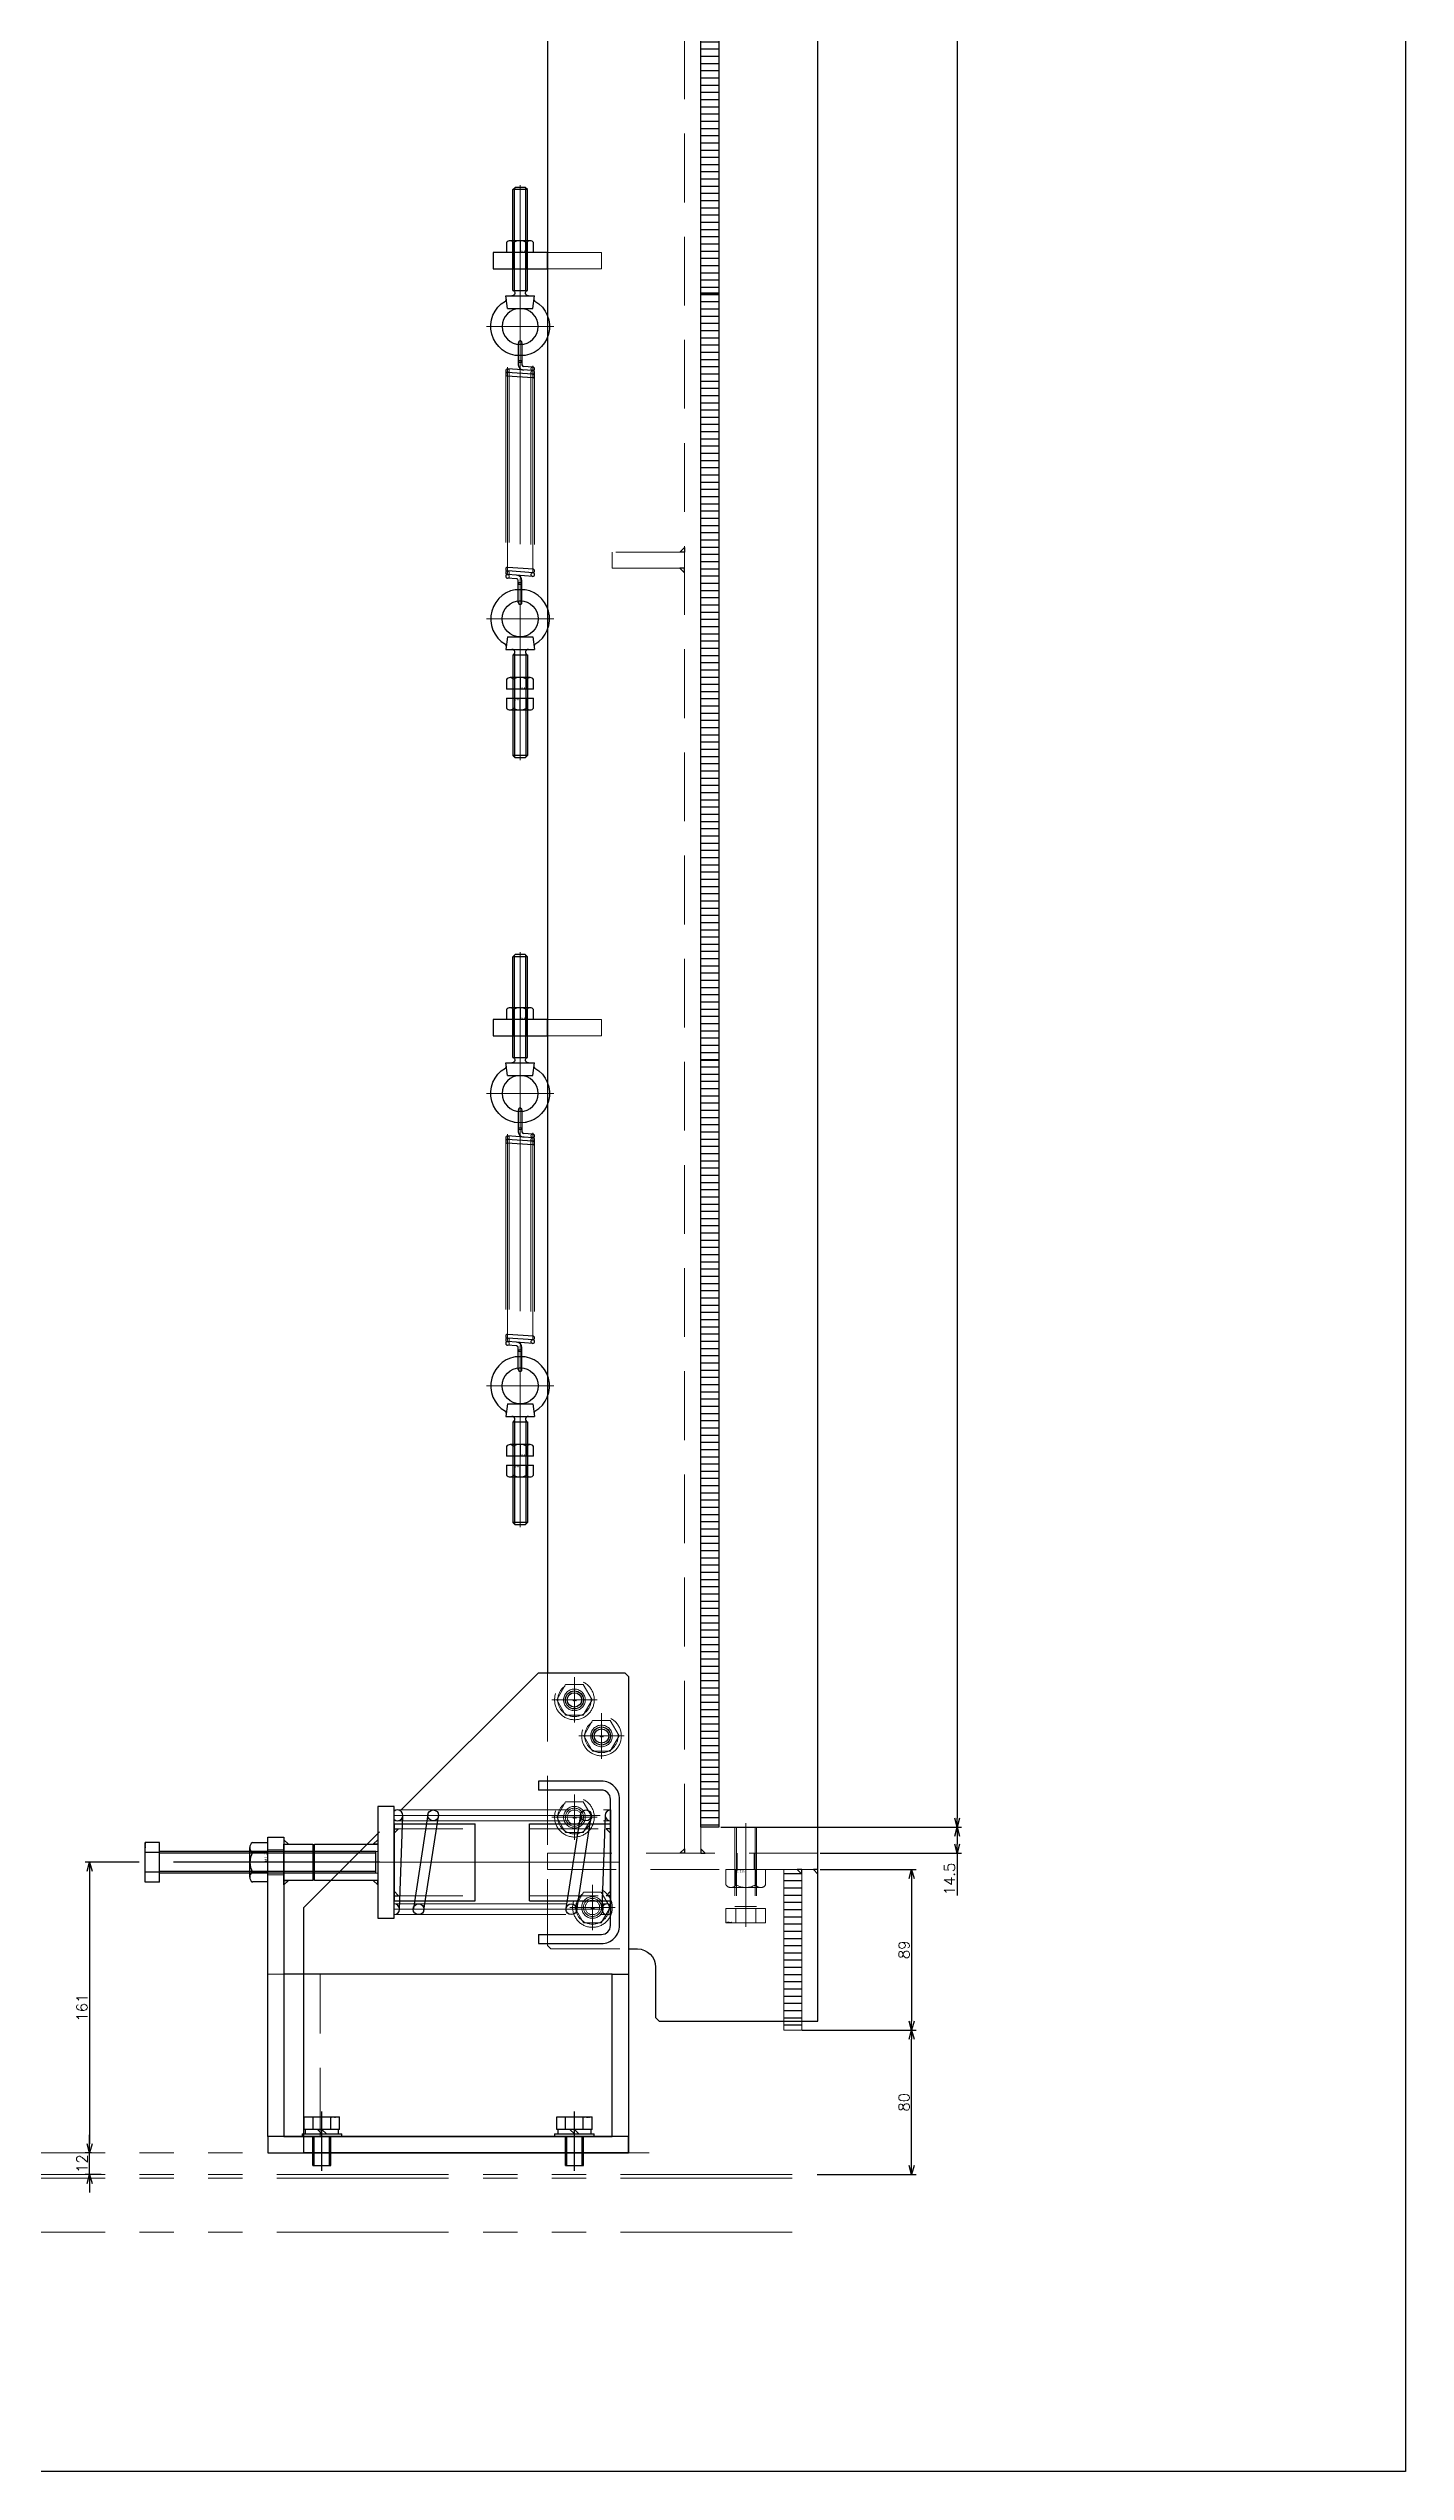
# Model space of a CAD drawing. Header units: millimetres. Extents: x -16130 to 36813, y -8099 to 27484.
# Drawn here: x 10516 to 11268, y 18565 to 19907 of the extents above; entities that cross this region are included whole.
import ezdxf

# ---------------------------------------------------------------- set-up
doc = ezdxf.new("R2010")
doc.units = ezdxf.units.MM
doc.header["$LTSCALE"] = 6
doc.header["$PDMODE"] = 99
doc.header["$PDSIZE"] = 1
for name, pattern in [('CENTER2', [28.575, 19.05, -3.175, 3.175, -3.175]), ('HIDDEN', [9.525, 6.35, -3.175]), ('PHANTOM2', [31.75, 15.875, -3.175, 3.175, -3.175, 3.175, -3.175])]:
    doc.linetypes.add(name, pattern=pattern)
for name, color, linetype, lineweight in [('04_HIDDEN', 2, 'HIDDEN', 13), ('05_CENTER', 4, 'CENTER2', 13), ('06_PHANTOM', 2, 'PHANTOM2', 13), ('08_DIM', 3, 'Continuous', 13)]:
    doc.layers.add(name, color=color, linetype=linetype, lineweight=lineweight)
doc.layers.add('10_DRAFT', color=8, linetype='Continuous', lineweight=0, plot=False)
doc.styles.add('KANJI0', font='txt.shx', dxfattribs={"width": 0.9, "height": 30, "bigfont": 'bigfont'})
doc.styles.add('KSS_TXT', font='txt.shx', dxfattribs={"bigfont": 'extfont2.shx'})
doc.styles.add('KSS_TXT_L', font='txt.shx', dxfattribs={"height": 3, "bigfont": 'extfont2.shx'})
doc.dimstyles.new('KSS_DIM', dxfattribs={"dimtxt": 3, "dimasz": 2.5, "dimexe": 1.25, "dimexo": 0.625, "dimtad": 1, "dimdsep": 46, "dimtxsty": 'KSS_TXT', "dimblk": 'OPEN30', "dimcen": 0, "dimazin": 2, "dimtfac": 0.75, "dimtmove": 0, "dimatfit": 3, "dimldrblk": 'OPEN30', "dimfxl": 1, "dimtolj": 1, "dimarcsym": 0})

# ---------------------------------------------------------------- blocks, each defined once
blk = doc.blocks.new('A$C21800152_1_1')
blk.add_line((-29.9, -2282), (-35, -2282))
for points in [[(-45, -2292), (-45, -2320), (-47, -2322), (-135, -2322), (-135, 43), (-30, 43)], [(15, -107), (15, -2129)]]:
    blk.add_lwpolyline(points)
at = {"color": 0}
for points in [[(15, -1342), (45, -1342), (45, -1351), (15, -1351)], [(15, -1767), (45, -1767), (45, -1776), (15, -1776)]]:
    blk.add_lwpolyline(points, close=True, dxfattribs=at)
at = {"color": 3}
for points in [[(-61, -1508), (-58.5, -1508), (-58.5, -1508), (-61, -1505.5)], [(-61, -1517), (-58.5, -1517), (-58.5, -1517), (-61, -1519.5)], [(-70, -2229), (-72.5, -2229), (-72.5, -2229), (-70, -2226.5)], [(-61, -2229), (-58.5, -2229), (-58.5, -2229), (-61, -2226.5)], [(-135, -2238), (-132.5, -2238), (-132.5, -2238), (-135, -2240.5)], [(-126, -2238), (-123.5, -2238), (-123.5, -2238), (-126, -2240.5)]]:
    blk.add_lwpolyline(points, close=True, dxfattribs=at)
blk.add_arc((-35, -2292), 10, 90, 180)
at = {"layer": '04_HIDDEN'}
for p, q in [((26, -1351), (26, -1342)), ((26.8, -1351), (26.8, -1342)), ((33.3, -1351), (33.3, -1342)), ((34, -1351), (34, -1342)), ((26, -1776), (26, -1767)), ((26.8, -1776), (26.8, -1767)), ((33.3, -1776), (33.3, -1767)), ((34, -1776), (34, -1767)), ((-101, -2238), (-101, -2229)), ((-99.7, -2238), (-99.7, -2229)), ((-90.2, -2238), (-90.2, -2229)), ((-89, -2238), (-89, -2229))]:
    blk.add_line(p, q, dxfattribs=at)
for points in [[(-61, -2229), (-70, -2229), (-70, -76), (-61, -76)], [(15, -1351), (-15, -1351), (-15, -1342), (15, -1342)], [(-21, -1517), (-61, -1517), (-61, -1508), (-21, -1508)], [(15, -1776), (-15, -1776), (-15, -1767), (15, -1767)], [(15, -2238), (-135, -2238), (-135, -2229), (15, -2229)], [(-135, -2238), (-126, -2238), (-126, -2322), (-135, -2322)]]:
    blk.add_lwpolyline(points, close=True, dxfattribs=at)
blk.add_lwpolyline([(15, -2129), (15, -2280), (13, -2282), (-30, -2282)], dxfattribs=at)
for centre in [(0, -2144), (-15, -2164), (0, -2209), (-10, -2259)]:
    blk.add_circle(centre, 6, dxfattribs=at)
at = {"layer": '05_CENTER'}
for p, q in [((30, -1337.7), (30, -1355.6)), ((30, -1762.7), (30, -1780.6)), ((0, -2154.1), (0, -2133.9)), ((10.1, -2144), (-10.1, -2144)), ((-15, -2174.1), (-15, -2153.9)), ((-4.9, -2164), (-25.1, -2164)), ((0, -2219.1), (0, -2198.9)), ((10.1, -2209), (-10.1, -2209)), ((-95, -2242), (-95, -2225)), ((-10, -2269.1), (-10, -2248.9)), ((0.1, -2259), (-20.1, -2259))]:
    blk.add_line(p, q, dxfattribs=at)
blk = doc.blocks.new('A$C495357C8_1_1')
h = blk.add_hatch()
h.set_pattern_fill('_USER', color=3, scale=4, pattern_type=0)
h.set_pattern_definition([(0, (-21691.6393, -19941.3557), (0, 4), [])])
h.paths.add_polyline_path([(-10, -425), (0, -425), (0, 0), (-10, 0)])
at = {"color": 3}
blk.add_lwpolyline([(0, 0), (-10, 0), (-10, -425), (0, -425)], close=True, dxfattribs=at)
blk = doc.blocks.new('_Open30')
at = {"color": 0, "linetype": 'ByBlock', "lineweight": -2}
for p, q in [((-1, 0.27), (0, 0)), ((0, 0), (-1, -0.27)), ((0, 0), (-1, 0))]:
    blk.add_line(p, q, dxfattribs=at)
blk = doc.blocks.new('*D1340')
at = {"layer": '08_DIM', "color": 0, "lineweight": -2, "transparency": 16777216}
for p, q in [((10888.8, 21046.6), (11022.2, 21046.6)), ((11019.7, 21041.6), (11019.7, 18926.6)), ((10888.8, 18921.6), (11022.2, 18921.6))]:
    blk.add_line(p, q, dxfattribs=at)
at = {"layer": 'Defpoints', "color": 0, "transparency": 16777216}
for p in [(10887.6, 21046.6), (10887.6, 18921.6), (11019.7, 18921.6)]:
    blk.add_point(p, dxfattribs=at)
at = {"layer": '08_DIM', "color": 0, "lineweight": -2, "transparency": 16777216, "xscale": 5, "yscale": 5, "zscale": 5}
for p, rotation in [((11019.7, 21046.6), 90), ((11019.7, 18921.6), 270)]:
    blk.add_blockref('_Open30', p, dxfattribs=dict(at, rotation=rotation))
at = {"layer": '08_DIM', "color": 0, "transparency": 16777216, "insert": (11015.5, 19984.1), "char_height": 6, "attachment_point": 5, "rotation": 90, "style": 'KSS_TXT'}
blk.add_mtext('\\A1;5x425=2125', dxfattribs=at)
blk = doc.blocks.new('*D1341')
at = {"layer": '08_DIM', "color": 0, "lineweight": -2, "transparency": 16777216}
for p, q in [((10888.8, 18921.6), (11022.2, 18921.6)), ((10943.8, 18907.1), (11022.2, 18907.1)), ((11019.7, 18916.6), (11019.7, 18912.1)), ((11019.7, 18907.1), (11019.7, 18883.6))]:
    blk.add_line(p, q, dxfattribs=at)
at = {"layer": 'Defpoints', "color": 0, "transparency": 16777216}
for p in [(10887.6, 18921.6), (10942.6, 18907.1), (11019.7, 18907.1)]:
    blk.add_point(p, dxfattribs=at)
at = {"layer": '08_DIM', "color": 0, "lineweight": -2, "transparency": 16777216, "xscale": 5, "yscale": 5, "zscale": 5}
for p, rotation in [((11019.7, 18921.6), 90), ((11019.7, 18907.1), 270)]:
    blk.add_blockref('_Open30', p, dxfattribs=dict(at, rotation=rotation))
at = {"layer": '08_DIM', "color": 0, "transparency": 16777216, "insert": (11015.5, 18892.8), "char_height": 6, "attachment_point": 5, "rotation": 90, "style": 'KSS_TXT'}
blk.add_mtext('\\A1;14.5', dxfattribs=at)
blk = doc.blocks.new('M10Tz_1_1_1')
at = {"color": 0}
for radius in [5, 4]:
    blk.add_circle((0, 0), radius, dxfattribs=at)
at = {"layer": '05_CENTER'}
for p, q in [((8.3, 0), (-8.3, 0)), ((0, -8.3), (0, 8.3))]:
    blk.add_line(p, q, dxfattribs=at)
blk = doc.blocks.new('A$C38044AA5_1_1')
at = {"color": 0}
for p, q in [((-15, 160), (-50, 160)), ((-10, 85), (-10, 155)), ((-55, 141.4), (-10, 141.4)), ((-55, 98.7), (-55, 141.4)), ((-55, 98.7), (-10, 98.7)), ((-50, 80), (-15, 80))]:
    blk.add_line(p, q, dxfattribs=at)
blk.add_lwpolyline([(-126, 149), (-50, 225), (-2, 225), (0, 223), (0, -41), (-180, -41), (-180, 95), (-165, 110)], dxfattribs=at)
blk.add_lwpolyline([(-50, 80), (-50, 75), (-15, 75, 0.414214), (-5, 85), (-5, 155, 0.414214), (-15, 165), (-50, 165), (-50, 160)], format="xyb", dxfattribs=at)
at = {"color": 3}
for points in [[(-10, 138.5), (-12.5, 138.5), (-12.5, 138.5), (-10, 136.1)], [(-10, 101.5), (-12.5, 101.5), (-12.5, 101.5), (-10, 104)]]:
    blk.add_lwpolyline(points, close=True, dxfattribs=at)
at = {"color": 0}
for centre, start, end in [((-15, 155), 0, 90), ((-15, 85), 270, 0)]:
    blk.add_arc(centre, 5, start, end, dxfattribs=at)
at = {"layer": '04_HIDDEN'}
for p, q in [((-55, 138.5), (-10, 138.5)), ((-55, 101.5), (-10, 101.5)), ((-180, -32), (0, -32))]:
    blk.add_line(p, q, dxfattribs=at)
blk.add_lwpolyline([(-165, 110), (-126, 149)], dxfattribs=at)
for points in [[(-180, -32), (-171, -32), (-171, 58), (-180, 58)], [(0, -32), (-9, -32), (-9, 58), (0, 58)]]:
    blk.add_lwpolyline(points, close=True, dxfattribs=at)
at = {"layer": '05_CENTER'}
blk.add_line((-59, 120), (-5, 120), dxfattribs=at)
at = {"extrusion": (0, 0, -1), "xscale": -1, "zscale": -1, "rotation": 180}
for p in [(30, 210), (15, 190)]:
    blk.add_blockref('M10Tz_1_1_1', p, dxfattribs=at)
at = {"layer": '04_HIDDEN', "extrusion": (0, 0, -1), "xscale": -1, "zscale": -1, "rotation": 180}
for p in [(30, 145), (20, 95)]:
    blk.add_blockref('M10Tz_1_1_1', p, dxfattribs=at)
blk = doc.blocks.new('A$C3AD256EE_1_1')
at = {"color": 0}
for p, q in [((45, 21.4), (45, -21.3)), ((45, 21.4), (90, 21.4)), ((90, -21.3), (90, 21.4)), ((45, -21.3), (90, -21.3))]:
    blk.add_line(p, q, dxfattribs=at)
for points in [[(36, -31), (45, -31), (45, 31), (36, 31)], [(36, 10), (36, -10), (1, -10), (1, 10)]]:
    blk.add_lwpolyline(points, close=True, dxfattribs=at)
at = {"color": 3}
for points in [[(45, 18.6), (47.5, 18.6), (47.5, 18.6), (45, 16.1)], [(36, 10), (33.5, 10), (33.5, 10), (36, 12.5)], [(36, -10), (33.5, -10), (33.5, -10), (36, -12.5)], [(45, -18.5), (47.5, -18.5), (47.5, -18.5), (45, -16)]]:
    blk.add_lwpolyline(points, close=True, dxfattribs=at)
at = {"layer": '04_HIDDEN'}
for p, q in [((45, 18.6), (90, 18.6)), ((36, 6), (1, 6)), ((36, -6), (1, -6)), ((45, -18.5), (90, -18.5))]:
    blk.add_line(p, q, dxfattribs=at)
at = {"layer": '05_CENTER'}
blk.add_line((-2.9, 0), (95, 0), dxfattribs=at)
blk = doc.blocks.new('A$C6BE71405_1_1')
at = {"color": 0}
for p, q in [((-11, 8), (11, 8)), ((-11, 0), (-11, 8)), ((-11, 0), (11, 0)), ((-6, -120), (-6, 0)), ((-5.5, 0), (-5.5, 8)), ((-5.1, -120), (-5.1, 0)), ((5.1, -120), (5.1, 0)), ((5.5, 0), (5.5, 8)), ((6, -120), (6, 0)), ((11, 0), (11, 8))]:
    blk.add_line(p, q, dxfattribs=at)
at = {"color": 0, "linetype": 'CENTER2'}
blk.add_line((0, -122.1), (0, 10.1), dxfattribs=at)
at = {"color": 0, "linetype": 'HIDDEN'}
blk.add_line((-6, -120), (6, -120), dxfattribs=at)
at = {"layer": '10_DRAFT', "style": 'KSS_TXT_L'}
blk.add_text('BT-M12x120L', height=0.3, dxfattribs=at).set_placement((7.9, 7.7))
blk = doc.blocks.new('M12Nu_2_1')
at = {"color": 0}
for p, q in [((-10.9, 0), (-10.9, 8.5)), ((-10.9, 0), (11, 0)), ((-8.2, 10), (8.2, 10)), ((-5.5, 0), (-5.5, 8.5)), ((5.5, 0), (5.5, 8.5)), ((11, 8.5), (11, 0))]:
    blk.add_line(p, q, dxfattribs=at)
at = {"color": 0, "linetype": 'CENTER2'}
blk.add_line((0, 0), (0, 10), dxfattribs=at)
at = {"color": 0}
for centre, radius, start, end in [((-8.2, 6.7), 3.29, 33.626, 146.374), ((0, -1), 10.9, 60, 120), ((8.2, 6.7), 3.29, 33.626, 146.374)]:
    blk.add_arc(centre, radius, start, end, dxfattribs=at)
at = {"layer": '10_DRAFT', "style": 'KANJI0', "width": 0.82}
blk.add_text('Ｍ１２', height=1.5, dxfattribs=at).set_placement((0.3, 0.1))
blk = doc.blocks.new('A$C1505761E_1_1')
at = {"color": 0}
for points in [[(-21, -32), (-30, -32), (-30, 134), (-21, 134)], [(-5, 130), (-5, 110), (-21, 110), (-21, 130)], [(-21, -32), (161, -32), (161, 58), (-21, 58)], [(170, -32), (161, -32), (161, 58), (170, 58)], [(-30, -41), (170, -41), (170, -32), (-30, -32)]]:
    blk.add_lwpolyline(points, close=True, dxfattribs=at)
at = {"color": 3}
for points in [[(-21, 130), (-18.5, 130), (-18.5, 130), (-21, 132.5)], [(-21, 110), (-18.5, 110), (-18.5, 110), (-21, 107.5)]]:
    blk.add_lwpolyline(points, close=True, dxfattribs=at)
at = {"layer": '04_HIDDEN'}
for p, q in [((-30, 127), (-21, 127)), ((-21, 126), (-5, 126)), ((-21, 125), (-5, 125)), ((-30, 113), (-21, 113)), ((-21, 115), (-5, 115)), ((-21, 114), (-5, 114)), ((-30, 58), (-21, 58))]:
    blk.add_line(p, q, dxfattribs=at)
at = {"layer": '05_CENTER'}
for p, q in [((-34.3, 120), (0, 120)), ((0, -27.6), (0, -45.5)), ((140, -27.6), (140, -45.5))]:
    blk.add_line(p, q, dxfattribs=at)
blk = doc.blocks.new('*D1442')
at = {"layer": '08_DIM', "color": 0, "lineweight": -2, "transparency": 16777216}
for p, q in [((10566.2, 18902.1), (10536.3, 18902.1)), ((10538.8, 18897.1), (10538.8, 18746.1)), ((10539.9, 18741.1), (10536.3, 18741.1))]:
    blk.add_line(p, q, dxfattribs=at)
at = {"layer": 'Defpoints', "color": 0, "transparency": 16777216}
for p in [(10567.5, 18902.1), (10538.8, 18741.1), (10541.2, 18741.1)]:
    blk.add_point(p, dxfattribs=at)
at = {"layer": '08_DIM', "color": 0, "lineweight": -2, "transparency": 16777216, "xscale": 5, "yscale": 5, "zscale": 5}
for p, rotation in [((10538.8, 18902.1), 90), ((10538.8, 18741.1), 270)]:
    blk.add_blockref('_Open30', p, dxfattribs=dict(at, rotation=rotation))
at = {"layer": '08_DIM', "color": 0, "transparency": 16777216, "insert": (10534.6, 18821.6), "char_height": 6, "attachment_point": 5, "rotation": 90, "style": 'KSS_TXT'}
blk.add_mtext('\\A1;161', dxfattribs=at)
blk = doc.blocks.new('A$C491655AE_1_1_1_1')
at = {"color": 0, "linetype": 'CENTER2'}
for p, q in [((-12.6, 0), (12.6, 0)), ((0, -12.6), (0, 12.6))]:
    blk.add_line(p, q, dxfattribs=at)
at = {"color": 0}
for p, q in [((-9.8, 0), (-4.9, 8.5)), ((-4.9, -8.5), (-9.8, 0)), ((-4.9, 8.5), (4.9, 8.5)), ((4.9, 8.5), (9.8, 0)), ((9.8, 0), (4.9, -8.5)), ((4.9, -8.5), (-4.9, -8.5))]:
    blk.add_line(p, q, dxfattribs=at)
for radius in [11, 9.25]:
    blk.add_circle((0, 0), radius, dxfattribs=at)
at = {"layer": '10_DRAFT', "style": 'KSS_TXT_L'}
blk.add_text('BT-M10', height=0.3, dxfattribs=at).set_placement((-0.7, -0.5))
blk = doc.blocks.new('A$C12531FC4_1_1')
at = {"color": 0}
for p, q in [((-120, -29), (-120, 28.3)), ((0, 29), (0, -28.3)), ((-117, -26.1), (-115.1, 25.9)), ((-101.3, 26.5), (-109.3, -25.5)), ((-103.4, -26.5), (-95.3, 25.5)), ((-16.6, 26.5), (-24.7, -25.5)), ((-18.7, -26.5), (-10.7, 25.5)), ((-3, 26.1), (-4.9, -25.9))]:
    blk.add_line(p, q, dxfattribs=at)
for centre in [(-98.3, 26), (-13.6, 26), (-106.4, -26), (-21.7, -26)]:
    blk.add_circle(centre, 3, dxfattribs=at)
for centre, start, end in [((-118.1, 26), 231.3435, 128.6567), ((0, 26), 90, 270), ((-120, -26), 270, 90), ((-1.9, -26), 51.3435, 308.6567)]:
    blk.add_arc(centre, 3, start, end, dxfattribs=at)
at = {"layer": '05_CENTER', "color": 0}
for p, q in [((-120, 26), (0, 26)), ((-120, -26), (0, -26))]:
    blk.add_line(p, q, dxfattribs=at)
at = {"layer": '06_PHANTOM', "color": 0}
for p, q in [((-118.1, 29), (0, 29)), ((-118.1, 23), (0, 23)), ((-120, -23), (-1.9, -23)), ((-120, -29), (-1.9, -29))]:
    blk.add_line(p, q, dxfattribs=at)
at = {"layer": '10_DRAFT'}
blk.add_line((-120, 0), (0, 0), dxfattribs=at)
blk = doc.blocks.new('A$C402D1A1D_1_1')
at = {"color": 0}
for p, q in [((-7, -10), (-8, -17)), ((-7, -10), (7, -10)), ((7, -10), (8, -17)), ((-8, -17), (8, -17)), ((-4, -20), (4, -20)), ((-4, -20), (-4, -75.8)), ((-3.2, -19.4), (-3.2, -76.5)), ((3.2, -19.4), (3.2, -76.5)), ((4, -20), (4, -75.8)), ((4, -75.8), (-4, -75.8)), ((-4, -75.8), (-2.8, -77)), ((2.8, -77), (-2.8, -77)), ((4, -75.8), (2.8, -77))]:
    blk.add_line(p, q, dxfattribs=at)
blk.add_circle((0, 0), 10, dxfattribs=at)
for centre, radius, start, end in [((0, 0), 16.3, 300.1827, 239.8173), ((-8.7, -15), 1, 352.0928, 59.8173), ((-4.5, -18.5), 1.55, 290.7723, 91.8476), ((4.5, -18.5), 1.55, 88.1524, 249.2277), ((8.7, -15), 1, 120.1827, 187.9072)]:
    blk.add_arc(centre, radius, start, end, dxfattribs=at)
at = {"layer": '05_CENTER', "color": 0}
for p, q in [((0, 18.6), (0, -78.3)), ((-18.6, 0), (18.6, 0))]:
    blk.add_line(p, q, dxfattribs=at)
blk = doc.blocks.new('M8Nu_1_1_1_1')
at = {"color": 0}
for p, q in [((-7.5, 5.5), (-7.5, 0)), ((-7.5, 5.5), (-7.5, 0)), ((7.5, 0), (-7.5, 0)), ((5.6, 6.5), (-5.6, 6.5)), ((5.6, 6.5), (-5.6, 6.5)), ((-3.8, 0), (-3.8, 5.5)), ((-3.8, 0), (-3.8, 5.5)), ((3.8, 5.5), (3.8, 0)), ((3.8, 5.5), (3.8, 0)), ((7.5, 0), (7.5, 5.5)), ((7.5, 0), (7.5, 5.5))]:
    blk.add_line(p, q, dxfattribs=at)
at = {"color": 0, "linetype": 'CENTER2'}
blk.add_line((0, 6.5), (0, 0), dxfattribs=at)
at = {"color": 0}
for centre, radius, start, end in [((-5.6, 4.2), 2.25, 33.626, 146.374), ((-5.6, 4.2), 2.25, 33.626, 146.374), ((0, -1), 7.5, 60, 120), ((5.6, 4.2), 2.25, 33.626, 146.374)]:
    blk.add_arc(centre, radius, start, end, dxfattribs=at)
at = {"layer": '10_DRAFT', "style": 'KANJI0', "width": 0.82}
blk.add_text('Ｍ８', height=1, dxfattribs=at).set_placement((0.7, 0))
blk = doc.blocks.new('AWS16-100g_1_1')
at = {"color": 0}
for p, q in [((-143, 1), (-130.8, 1)), ((-129.8, 1.9), (-129.5, 7.1)), ((-128.5, -7.1), (-127.5, 6.9)), ((-126.5, -7.2), (-125.5, 6.9)), ((-124.5, -7.2), (-123.5, 6.9)), ((-18.5, -6.9), (-17.5, 7.1)), ((-16.5, -6.9), (-15.5, 7.1)), ((-14.5, -6.9), (-13.5, 7)), ((1, 1), (-11.2, 1)), ((-143, -1), (-130.8, -1)), ((-12.5, -7.1), (-12.2, -1.9)), ((1, -1), (-11.2, -1))]:
    blk.add_line(p, q, dxfattribs=at)
for centre, radius, start, end in [((-143, 0), 1, 94.0856, 274.0856), ((-130.8, 2), 1, 270, 355.9144), ((-130.8, 2), 3, 270, 355.9144), ((-128.5, 7), 1, 355.9144, 175.9144), ((-126.5, 7), 1, 355.9144, 180), ((-124.5, 7), 1, 355.9144, 180), ((-16.5, 7), 1, 4.0856, 184.0856), ((-14.5, 7), 1, 4.0856, 184.0856), ((-11.2, -2), 3, 90, 175.9144), ((1, 0), 1, 274.0856, 94.0856), ((-127.5, -7), 1, 184.0856, 4.0856), ((-125.5, -7), 1, 184.0856, 4.0856), ((-17.5, -7), 1, 175.9144, 355.9144), ((-15.5, -7), 1, 175.9144, 355.9144), ((-13.5, -7), 1, 175.9144, 355.9144), ((-11.2, -2), 1, 90, 175.9144)]:
    blk.add_arc(centre, radius, start, end, dxfattribs=at)
at = {"color": 0, "extrusion": (0, 0, -1)}
blk.add_ellipse((-132.5, 0), major_axis=(0, 1), ratio=0.5, start_param=3.141593, end_param=9.424778, dxfattribs=at)
blk.add_ellipse((-9.5, 0), major_axis=(0, 1), ratio=0.5, dxfattribs=at)
at = {"layer": '04_HIDDEN', "color": 0}
for centre, start, end in [((-143, 0), 274.0856, 94.0856), ((-128.5, 7), 175.9144, 355.9144), ((-126.5, 7), 175.9144, 0), ((-14.5, 7), 184.0856, 4.0856), ((1, 0), 94.0856, 274.0856), ((-127.5, -7), 4.0856, 184.0856), ((-15.5, -7), 355.9144, 175.9144), ((-13.5, -7), 355.9144, 175.9144)]:
    blk.add_arc(centre, 1, start, end, dxfattribs=at)
at = {"layer": '05_CENTER', "color": 0}
for p, q in [((3.7, 0), (-145.7, 0)), ((-136, -3.5), (-136, 3.5)), ((-12.5, 7), (-130.5, 7)), ((-6, 3.5), (-6, -3.5)), ((-11.8, -7), (-130, -7))]:
    blk.add_line(p, q, dxfattribs=at)
at = {"layer": '06_PHANTOM', "color": 0}
for p, q in [((-14.5, 8), (-126.5, 8)), ((-14.5, 6), (-126.5, 6)), ((-15.5, -6), (-127.5, -6)), ((-15.5, -8), (-127.5, -8))]:
    blk.add_line(p, q, dxfattribs=at)
blk = doc.blocks.new('A$C0B482DEA_1_1')
at = {"color": 4, "xscale": -1, "rotation": 180}
blk.add_blockref('A$C402D1A1D_1_1', (0, -41), dxfattribs=at)
for p in [(0, 0), (0, -242)]:
    blk.add_blockref('M8Nu_1_1_1_1', p)
at = {"color": 4, "rotation": 90}
blk.add_blockref('AWS16-100g_1_1', (0, -51), dxfattribs=at)
at = {"color": 4}
blk.add_blockref('A$C402D1A1D_1_1', (0, -203), dxfattribs=at)
at = {"rotation": 180}
blk.add_blockref('M8Nu_1_1_1_1', (0, -247), dxfattribs=at)
blk = doc.blocks.new('*D2828')
at = {"layer": '08_DIM', "color": 0, "lineweight": -2, "transparency": 16777216}
for p, q in [((10943.8, 18898.1), (10997, 18898.1)), ((10994.5, 18893.1), (10994.5, 18814.1)), ((10934.8, 18809.1), (10997, 18809.1))]:
    blk.add_line(p, q, dxfattribs=at)
at = {"layer": 'Defpoints', "color": 0, "transparency": 16777216}
for p in [(10942.6, 18898.1), (10933.6, 18809.1), (10994.5, 18809.1)]:
    blk.add_point(p, dxfattribs=at)
at = {"layer": '08_DIM', "color": 0, "lineweight": -2, "transparency": 16777216, "xscale": 5, "yscale": 5, "zscale": 5}
for p, rotation in [((10994.5, 18898.1), 90), ((10994.5, 18809.1), 270)]:
    blk.add_blockref('_Open30', p, dxfattribs=dict(at, rotation=rotation))
at = {"layer": '08_DIM', "color": 0, "transparency": 16777216, "insert": (10990.3, 18853.6), "char_height": 6, "attachment_point": 5, "rotation": 90, "style": 'KSS_TXT'}
blk.add_mtext('\\A1;89', dxfattribs=at)
blk = doc.blocks.new('*D3085')
at = {"layer": '08_DIM', "color": 0, "lineweight": -2, "transparency": 16777216}
for p, q in [((10538.8, 18746.1), (10538.8, 18751.1)), ((10539.9, 18741.1), (10536.3, 18741.1)), ((10545.3, 18729.1), (10536.3, 18729.1)), ((10538.8, 18729.1), (10538.8, 18741.1)), ((10538.8, 18724.1), (10538.8, 18719.1))]:
    blk.add_line(p, q, dxfattribs=at)
at = {"layer": 'Defpoints', "color": 0, "transparency": 16777216}
for p in [(10538.8, 18741.1), (10541.2, 18741.1), (10546.6, 18729.1)]:
    blk.add_point(p, dxfattribs=at)
at = {"layer": '08_DIM', "color": 0, "lineweight": -2, "transparency": 16777216, "xscale": 5, "yscale": 5, "zscale": 5}
for p, rotation in [((10538.8, 18741.1), 270), ((10538.8, 18729.1), 90)]:
    blk.add_blockref('_Open30', p, dxfattribs=dict(at, rotation=rotation))
at = {"layer": '08_DIM', "color": 0, "transparency": 16777216, "insert": (10534.6, 18735.1), "char_height": 6, "attachment_point": 5, "rotation": 90, "style": 'KSS_TXT'}
blk.add_mtext('\\A1;12', dxfattribs=at)
blk = doc.blocks.new('*D3086')
at = {"layer": '08_DIM', "color": 0, "lineweight": -2, "transparency": 16777216}
for p, q in [((10933.8, 18809.1), (10997, 18809.1)), ((10994.5, 18734.1), (10994.5, 18804.1)), ((10942.2, 18729.1), (10997, 18729.1))]:
    blk.add_line(p, q, dxfattribs=at)
at = {"layer": 'Defpoints', "color": 0, "transparency": 16777216}
for p in [(10932.6, 18809.1), (10994.5, 18809.1), (10941, 18729.1)]:
    blk.add_point(p, dxfattribs=at)
at = {"layer": '08_DIM', "color": 0, "lineweight": -2, "transparency": 16777216, "xscale": 5, "yscale": 5, "zscale": 5}
for p, rotation in [((10994.5, 18809.1), 90), ((10994.5, 18729.1), 270)]:
    blk.add_blockref('_Open30', p, dxfattribs=dict(at, rotation=rotation))
at = {"layer": '08_DIM', "color": 0, "transparency": 16777216, "insert": (10990.3, 18769.1), "char_height": 6, "attachment_point": 5, "rotation": 90, "style": 'KSS_TXT'}
blk.add_mtext('\\A1;80', dxfattribs=at)
blk = doc.blocks.new('A$C6C37661B_1_1')
at = {"color": 0, "linetype": 'CENTER2'}
blk.add_line((0, -19), (0, 14), dxfattribs=at)
at = {"color": 0}
for p, q in [((-11, 1.5), (11, 1.5)), ((-11, 1.5), (-11, 0)), ((-11, 0), (11, 0)), ((-9.8, 11), (9.8, 11)), ((-9.8, 4), (-9.8, 11)), ((9.8, 4), (-9.8, 4)), ((-9.2, 4), (-9.2, 1.5)), ((-4.9, 4), (-4.9, 11)), ((0, 1.5), (-2.5, 4)), ((0, 4), (2.5, 1.5)), ((4.9, 4), (4.9, 11)), ((9.2, 1.5), (9.2, 4)), ((9.8, 4), (9.8, 11)), ((11, 0), (11, 1.5))]:
    blk.add_line(p, q, dxfattribs=at)
at = {"color": 0, "linetype": 'HIDDEN'}
for p, q in [((-5, -16), (-5, 0)), ((-4.2, -16), (-4.2, 0)), ((4.2, -16), (4.2, 0)), ((5, -16), (5, 0)), ((-5, -16), (5, -16))]:
    blk.add_line(p, q, dxfattribs=at)
at = {"layer": '10_DRAFT', "style": 'KSS_TXT_L'}
blk.add_text('BT-M10x20L,SW,PW', height=0.3, dxfattribs=at).set_placement((5.1, 10.7))
blk = doc.blocks.new('A$C6843F423')
at = {"color": 0}
for p, q in [((-11, 8), (11, 8)), ((-11, 0), (-11, 8)), ((-11, 0), (11, 0)), ((-5.5, 0), (-5.5, 8)), ((5.5, 0), (5.5, 8)), ((11, 0), (11, 8))]:
    blk.add_line(p, q, dxfattribs=at)
at = {"color": 0, "linetype": 'HIDDEN'}
for p, q in [((-6, -45), (-6, 0)), ((6, -45), (6, 0)), ((-6, -1), (6, -1)), ((-5.1, -45), (-5.1, -1)), ((5.1, -45), (5.1, -1)), ((-6, -45), (6, -45))]:
    blk.add_line(p, q, dxfattribs=at)
at = {"color": 0, "linetype": 'CENTER2'}
blk.add_line((0, -47.2), (0, 10.2), dxfattribs=at)
at = {"layer": '10_DRAFT', "style": 'KSS_TXT_L'}
for s, p in [('BT-M12x45L', (7.9, 7.7)), ('全ねじ', (8.8, 7.3))]:
    blk.add_text(s, height=0.3, dxfattribs=at).set_placement(p)

msp = doc.modelspace()

# ---------------------------------------------------------------- hatches: boundary and pattern name
h = msp.add_hatch()
h.set_pattern_fill('_USER', color=3, scale=4, pattern_type=0)
h.set_pattern_definition([(0, (-17805.419, -2444.0515), (0, 4), [])])
h.paths.add_polyline_path([(10933.56136, 18898.07004), (10923.56136, 18898.07004), (10923.56136, 18855.07004), (10933.56136, 18855.07004)])
h.paths.add_polyline_path([(10933.56136, 18855.07004), (10923.56136, 18855.07004), (10923.56136, 18809.07004), (10933.56136, 18809.07004)])

# ---------------------------------------------------------------- linework, layer by layer
at = {"color": 2}
msp.add_lwpolyline([(9801.20184, 22123.14923), (11268.28078, 22123.14923), (11268.28078, 18564.51638), (9801.20184, 18564.51638)], close=True, dxfattribs=at)
at = {"layer": '06_PHANTOM'}
for p, q in [((9880.59237, 18741.07004), (10848.90885, 18741.07004)), ((9880.59237, 18729.07004), (10940.96754, 18729.07004)), ((9880.59237, 18727.07004), (10940.96754, 18727.07004)), ((9880.59237, 18697.07004), (10940.96754, 18697.07004))]:
    msp.add_line(p, q, dxfattribs=at)
msp.add_lwpolyline([(10933.56136, 18898.07004), (10923.56136, 18898.07004), (10923.56136, 18809.07004), (10933.56136, 18809.07004)], close=True, dxfattribs=at)

# ---------------------------------------------------------------- block references
at = {"xscale": -1}
for name, p in [('A$C21800152_1_1', (10807.56136, 21136.07004)), ('A$C495357C8_1_1', (10877.56136, 20196.57004)), ('A$C495357C8_1_1', (10877.56136, 19771.57004)), ('A$C495357C8_1_1', (10877.56136, 19346.57004))]:
    msp.add_blockref(name, p, dxfattribs=at)
for name, p in [('A$C0B482DEA_1_1', (10777.46205, 19794.07004)), ('A$C0B482DEA_1_1', (10777.46205, 19369.07004)), ('A$C38044AA5_1_1', (10837.56136, 18782.07004)), ('A$C3AD256EE_1_1', (10662.56136, 18902.07004)), ('A$C1505761E_1_1', (10667.56205, 18782.07004)), ('A$C6C37661B_1_1', (10667.56205, 18750.07004)), ('A$C6C37661B_1_1', (10807.56205, 18750.07004))]:
    msp.add_blockref(name, p)
at = {"color": 4}
msp.add_blockref('A$C12531FC4_1_1', (10827.56134, 18902.07004), dxfattribs=at)
at = {"rotation": 90}
for name, p in [('A$C6BE71405_1_1', (10577.56136, 18902.07004)), ('M12Nu_2_1', (10637.56274, 18902.07004))]:
    msp.add_blockref(name, p, dxfattribs=at)
at = {"layer": '04_HIDDEN'}
for p in [(10807.56136, 18992.07004), (10822.56136, 18972.07004), (10807.56136, 18927.07004), (10817.56136, 18877.07004)]:
    msp.add_blockref('A$C491655AE_1_1_1_1', p, dxfattribs=at)
at = {"layer": '04_HIDDEN', "rotation": 180}
for name, p in [('A$C6843F423', (10902.56136, 18876.57004)), ('M12Nu_2_1', (10902.56136, 18898.07004))]:
    msp.add_blockref(name, p, dxfattribs=at)

# ---------------------------------------------------------------- dimensions: what is measured, and where the dimension line sits
at = {"layer": '08_DIM'}
dim = msp.add_linear_dim(base=(11019.73816, 18921.57004), p1=(10887.56136, 21046.57004), p2=(10887.56136, 18921.57004), angle=90, text='5x425=<>', dimstyle='KSS_DIM', override={"dimscale": 2}, dxfattribs=at)
dim.commit()
dim.dimension.update_dxf_attribs({"geometry": '*D1340', "text_midpoint": (11015.47566, 19984.07004)})
at = {"layer": '08_DIM', "color": 1}
for base, p1, p2, angle, picture, middle in [((11019.73816, 18907.07004), (10887.56136, 18921.57004), (10942.56136, 18907.07004), 90, '*D1341', (11015.48399, 18892.82004)), ((10538.84453, 18741.07004), (10567.48033, 18902.07004), (10541.16606, 18741.07004), 90, '*D1442', (10534.59453, 18821.57004)), ((10994.52336, 18809.07004), (10942.56136, 18898.07004), (10933.56136, 18809.07004), 90, '*D2828', (10990.27336, 18853.57004)), ((10994.52336, 18809.07004), (10940.96754, 18729.07004), (10932.56135, 18809.07004), 270, '*D3086', (10990.27336, 18769.07004)), ((10538.84453, 18741.07004), (10546.59985, 18729.07004), (10541.16606, 18741.07004), 270, '*D3085', (10534.59453, 18735.07004))]:
    dim = msp.add_linear_dim(base=base, p1=p1, p2=p2, angle=angle, dimstyle='KSS_DIM', override={"dimscale": 2}, dxfattribs=at)
    dim.commit()
    dim.dimension.update_dxf_attribs({"geometry": picture, "text_midpoint": middle})

doc.saveas('drawing.dxf')
